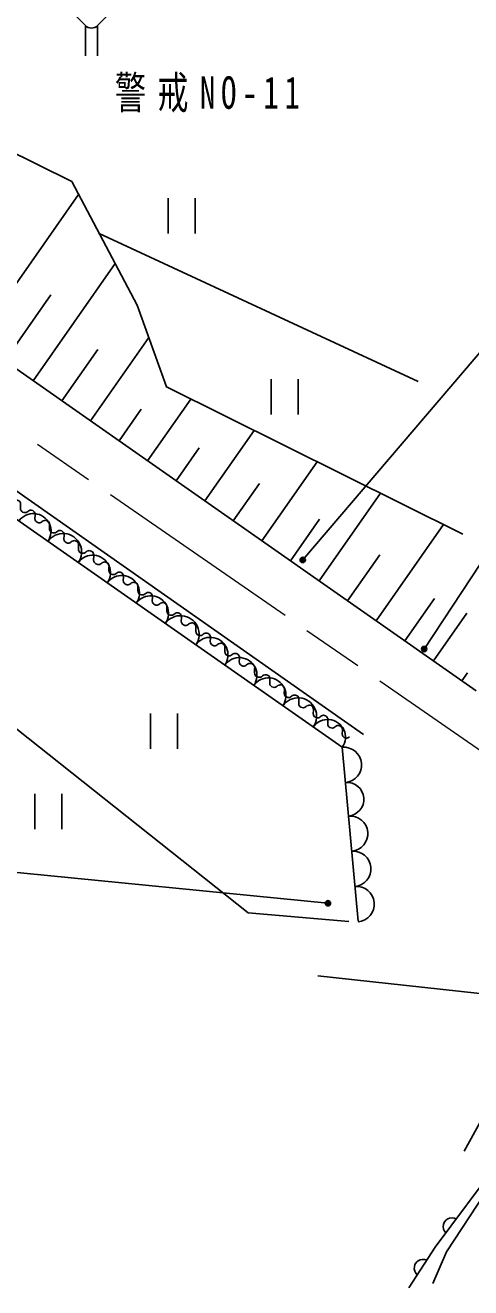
# Model space of a CAD drawing. Units: millimetres, scale not verified. Extents: x 40000 to 680000, y 20000 to 380000.
# Drawn here: x 218479 to 243642, y 246411 to 317763 of the extents above; entities that cross this region are included whole.
import ezdxf

# ---------------------------------------------------------------- set-up
doc = ezdxf.new("R2010")
doc.units = ezdxf.units.MM
doc.header["$LTSCALE"] = 1000
doc.linetypes.add('CHAIN', pattern=[18.5, 12, -1.5, 3.5, -1.5])
for name, color, linetype, lineweight in [('M-BGD', 7, 'Continuous', 25), ('M-BMK', 2, 'CHAIN', 13), ('M-STR-STRC', 7, 'Continuous', 25)]:
    doc.layers.add(name, color=color, linetype=linetype, lineweight=lineweight)
doc.styles.add('ＭＳ ゴシック', font='')
doc.styles.get('ＭＳ ゴシック').set_extended_font_data('MS Gothic')

msp = doc.modelspace()

# ---------------------------------------------------------------- linework, layer by layer
at = {"layer": 'M-BGD'}
for p, q in [((243955, 280152), (193908, 315191)), ((190691, 310556), (237593, 277686)), ((189927, 309456), (236385, 276956)), ((215703, 299932), (221495, 308205)), ((226554, 307993), (226554, 305993)), ((228074, 305993), (228074, 307993)), ((222662, 306000), (240673, 297627)), ((218932, 297672), (223566, 304292)), ((217317, 298802), (219924, 302525)), ((222160, 295411), (225457, 300120)), ((220546, 296541), (222574, 299438)), ((232378, 297765), (232378, 295765)), ((233898, 295765), (233898, 297765)), ((225389, 293150), (227831, 296639)), ((223775, 294281), (225021, 296061)), ((228618, 290890), (231401, 294865)), ((227004, 292020), (228310, 293886)), ((231847, 288629), (234971, 293091)), ((230232, 289760), (231709, 291869)), ((235076, 286369), (238540, 291317)), ((233461, 287499), (235108, 289852)), ((238305, 284108), (242110, 289543)), ((236690, 285238), (238508, 287834)), ((239919, 282978), (241589, 285363)), ((241533, 281848), (243417, 284538)), ((243148, 280717), (243454, 281155)), ((225559, 278872), (225559, 276872)), ((227079, 276872), (227079, 278872)), ((236385, 276956), (237278, 267128)), ((219025, 274327), (219025, 272327)), ((220545, 272327), (220545, 274327))]:
    msp.add_line(p, q, dxfattribs=at)
for points in [[(195546, 317551), (203851, 314685), (213405, 312734), (221109, 308933), (224808, 301947), (226451, 297325), (243196, 289004)], [(217803, 290862), (217854, 290899), (217921, 290926), (217977, 290935), (218021, 290929), (218081, 290911), (218147, 290865), (218185, 290814), (218206, 290775), (218216, 290719), (218214, 290647), (218204, 290458), (218219, 290375), (218240, 290335), (218278, 290285), (218327, 290250), (218404, 290221), (218476, 290219), (218531, 290229), (218571, 290250), (218622, 290288)], [(218622, 290288), (218672, 290325), (218740, 290351), (218795, 290361), (218840, 290355), (218900, 290336), (218966, 290291), (219003, 290240), (219025, 290200), (219034, 290145), (219033, 290073), (219023, 289884), (219037, 289801), (219059, 289761), (219096, 289710), (219145, 289676), (219222, 289646), (219294, 289645), (219350, 289654), (219389, 289676), (219440, 289713)], [(219440, 289713), (219491, 289751), (219558, 289777), (219614, 289787), (219658, 289780), (219719, 289762), (219784, 289716), (219822, 289666), (219843, 289626), (219853, 289570), (219851, 289498), (219841, 289310), (219856, 289226), (219877, 289187), (219915, 289136), (219964, 289102), (220041, 289072), (220113, 289071), (220169, 289080), (220208, 289102), (220259, 289139)], [(211703, 289044), (214877, 280454), (231064, 267596), (236754, 267103)], [(220259, 289139), (220310, 289177), (220377, 289203), (220433, 289213), (220477, 289206), (220538, 289188), (220603, 289142), (220641, 289091), (220662, 289052), (220672, 288996), (220670, 288924), (220660, 288736), (220675, 288652), (220696, 288613), (220734, 288562), (220783, 288528), (220860, 288498), (220932, 288496), (220988, 288506), (221027, 288527), (221078, 288565)], [(221078, 288565), (221129, 288603), (221196, 288629), (221252, 288639), (221296, 288632), (221356, 288614), (221422, 288568), (221459, 288517), (221481, 288478), (221491, 288422), (221489, 288350), (221479, 288162), (221494, 288078), (221515, 288039), (221552, 287988), (221602, 287953), (221679, 287924), (221751, 287922), (221806, 287932), (221846, 287953), (221896, 287991)], [(221896, 287991), (221952, 288032), (222026, 288061), (222088, 288072), (222136, 288065), (222203, 288045), (222275, 287994), (222316, 287938), (222340, 287895), (222351, 287834), (222349, 287754), (222338, 287547), (222354, 287455), (222377, 287412), (222419, 287356), (222473, 287318), (222557, 287286), (222637, 287284), (222698, 287294), (222741, 287318), (222797, 287359)], [(222797, 287359), (222848, 287397), (222915, 287423), (222971, 287433), (223015, 287426), (223076, 287408), (223141, 287362), (223179, 287311), (223200, 287272), (223210, 287216), (223208, 287144), (223198, 286956), (223213, 286872), (223234, 286833), (223272, 286782), (223321, 286748), (223398, 286718), (223470, 286716), (223526, 286726), (223565, 286747), (223616, 286785)], [(223616, 286785), (223667, 286823), (223734, 286849), (223790, 286859), (223834, 286852), (223894, 286834), (223960, 286788), (223998, 286737), (224019, 286698), (224029, 286642), (224027, 286570), (224017, 286382), (224032, 286298), (224053, 286259), (224090, 286208), (224140, 286173), (224217, 286144), (224289, 286142), (224344, 286152), (224384, 286173), (224435, 286211)], [(224435, 286211), (224485, 286249), (224553, 286275), (224608, 286284), (224653, 286278), (224713, 286260), (224779, 286214), (224816, 286163), (224838, 286124), (224847, 286068), (224846, 285996), (224836, 285807), (224850, 285724), (224872, 285685), (224909, 285634), (224958, 285599), (225035, 285570), (225107, 285568), (225163, 285578), (225202, 285599), (225253, 285637)], [(225253, 285637), (225304, 285674), (225371, 285701), (225427, 285710), (225471, 285704), (225532, 285686), (225597, 285640), (225635, 285589), (225656, 285550), (225666, 285494), (225664, 285422), (225654, 285233), (225669, 285150), (225690, 285110), (225728, 285060), (225777, 285025), (225854, 284996), (225926, 284994), (225982, 285004), (226021, 285025), (226072, 285063)], [(226072, 285063), (226123, 285100), (226190, 285126), (226246, 285136), (226290, 285130), (226351, 285111), (226416, 285065), (226454, 285015), (226475, 284975), (226485, 284920), (226483, 284848), (226473, 284659), (226488, 284576), (226509, 284536), (226547, 284485), (226596, 284451), (226673, 284421), (226745, 284420), (226801, 284429), (226840, 284451), (226891, 284488)], [(226891, 284488), (226942, 284526), (227009, 284552), (227064, 284562), (227109, 284555), (227169, 284537), (227235, 284491), (227272, 284440), (227294, 284401), (227304, 284345), (227302, 284273), (227292, 284085), (227306, 284001), (227328, 283962), (227365, 283911), (227415, 283877), (227491, 283847), (227564, 283845), (227619, 283855), (227659, 283877), (227709, 283914)], [(227709, 283914), (227760, 283952), (227827, 283978), (227883, 283988), (227927, 283981), (227988, 283963), (228054, 283917), (228091, 283866), (228112, 283827), (228122, 283771), (228121, 283699), (228111, 283511), (228125, 283427), (228146, 283388), (228184, 283337), (228233, 283303), (228310, 283273), (228382, 283271), (228438, 283281), (228477, 283302), (228528, 283340)], [(228528, 283340), (228579, 283378), (228646, 283404), (228702, 283414), (228746, 283407), (228807, 283389), (228872, 283343), (228910, 283292), (228931, 283253), (228941, 283197), (228939, 283125), (228929, 282937), (228944, 282853), (228965, 282814), (229003, 282763), (229052, 282728), (229129, 282699), (229201, 282697), (229257, 282707), (229296, 282728), (229347, 282766)], [(229347, 282766), (229398, 282803), (229465, 282830), (229521, 282839), (229565, 282833), (229625, 282815), (229691, 282769), (229729, 282718), (229750, 282679), (229760, 282623), (229758, 282551), (229748, 282362), (229763, 282279), (229784, 282239), (229822, 282189), (229871, 282154), (229948, 282125), (230020, 282123), (230075, 282133), (230115, 282154), (230166, 282192)], [(230166, 282192), (230216, 282229), (230284, 282255), (230339, 282265), (230384, 282259), (230444, 282241), (230510, 282195), (230547, 282144), (230569, 282104), (230578, 282049), (230577, 281977), (230567, 281788), (230581, 281705), (230603, 281665), (230640, 281614), (230689, 281580), (230766, 281550), (230838, 281549), (230894, 281559), (230934, 281580), (230984, 281617)], [(230984, 281617), (231040, 281659), (231114, 281688), (231175, 281698), (231224, 281691), (231291, 281671), (231363, 281621), (231404, 281565), (231428, 281522), (231438, 281460), (231437, 281381), (231426, 281174), (231442, 281082), (231465, 281038), (231506, 280983), (231561, 280945), (231645, 280912), (231725, 280910), (231786, 280921), (231829, 280944), (231885, 280986)], [(231885, 280986), (231936, 281023), (232003, 281050), (232059, 281059), (232103, 281053), (232164, 281035), (232229, 280989), (232267, 280938), (232288, 280899), (232298, 280843), (232296, 280771), (232286, 280582), (232301, 280499), (232322, 280460), (232360, 280409), (232409, 280374), (232486, 280345), (232558, 280343), (232614, 280353), (232653, 280374), (232704, 280412)], [(232704, 280412), (232755, 280449), (232822, 280475), (232877, 280485), (232922, 280479), (232982, 280461), (233048, 280415), (233085, 280364), (233107, 280324), (233116, 280269), (233115, 280197), (233105, 280008), (233119, 279925), (233141, 279885), (233178, 279834), (233227, 279800), (233304, 279770), (233377, 279769), (233432, 279779), (233472, 279800), (233522, 279837)], [(233522, 279837), (233573, 279875), (233640, 279901), (233696, 279911), (233740, 279904), (233801, 279886), (233867, 279840), (233904, 279790), (233925, 279750), (233935, 279695), (233933, 279622), (233923, 279434), (233938, 279350), (233959, 279311), (233997, 279260), (234046, 279226), (234123, 279196), (234195, 279195), (234251, 279204), (234290, 279226), (234341, 279263)], [(234341, 279263), (234392, 279301), (234459, 279327), (234515, 279337), (234559, 279330), (234620, 279312), (234685, 279266), (234723, 279215), (234744, 279176), (234754, 279120), (234752, 279048), (234742, 278860), (234757, 278776), (234778, 278737), (234816, 278686), (234865, 278652), (234942, 278622), (235014, 278620), (235070, 278630), (235109, 278651), (235160, 278689)], [(235160, 278689), (235211, 278727), (235278, 278753), (235334, 278763), (235378, 278756), (235438, 278738), (235504, 278692), (235542, 278641), (235563, 278602), (235573, 278546), (235571, 278474), (235561, 278286), (235576, 278202), (235597, 278163), (235635, 278112), (235684, 278077), (235761, 278048), (235833, 278046), (235888, 278056), (235928, 278077), (235979, 278115)], [(235979, 278115), (236029, 278153), (236097, 278179), (236152, 278189), (236197, 278182), (236257, 278164), (236323, 278118), (236360, 278067), (236382, 278028), (236391, 277972), (236390, 277900), (236380, 277712), (236394, 277628), (236416, 277589), (236453, 277538), (236502, 277503), (236579, 277474), (236651, 277472), (236707, 277482), (236747, 277503), (236797, 277541)], [(241500, 246654), (242275, 248441), (246177, 254370), (248352, 257587), (248829, 259136), (248518, 261239), (247965, 262622), (235006, 264046)], [(240147, 246411), (241624, 248709), (245235, 253524), (246932, 256478), (247862, 258612), (248518, 261239)], [(246494, 261457), (245071, 257408), (243266, 254126)], [(242827, 250312), (242707, 250352), (242591, 250364), (242451, 250344), (242343, 250300), (242239, 250228), (242143, 250100), (242103, 249980), (242091, 249864), (242111, 249724), (242155, 249616), (242227, 249512)], [(241156, 247980), (241033, 248011), (240917, 248015), (240779, 247985), (240674, 247933), (240575, 247854), (240489, 247719), (240458, 247597), (240454, 247480), (240484, 247342), (240536, 247238), (240615, 247139)]]:
    msp.add_lwpolyline(points, dxfattribs=at)
for centre, radius, start, end in [((218934, 289164), 1000, 325.02582, 145.02582), ((220614, 287989), 1050, 325.02582, 145.02582), ((222293, 286814), 1000, 325.02582, 145.02582), ((223932, 285668), 1000, 325.02582, 145.02582), ((225571, 284521), 1000, 325.02582, 145.02582), ((227251, 283346), 1050, 325.02582, 145.02582), ((228931, 282171), 1000, 325.02582, 145.02582), ((230569, 281025), 1000, 325.02582, 145.02582), ((232208, 279878), 1000, 325.02582, 145.02582), ((233888, 278703), 1050, 325.02582, 145.02582), ((235568, 277528), 1000, 325.02582, 145.02582), ((236476, 275960), 1000, 275.19443, 95.19443), ((236652, 274018), 950, 275.19443, 95.19443), ((236829, 272076), 1000, 275.19443, 95.19443), ((237010, 270085), 1000, 275.19443, 95.19443), ((237191, 268093), 1000, 275.19443, 95.19443)]:
    msp.add_arc(centre, radius, start, end, dxfattribs=at)
at = {"layer": 'M-BMK'}
msp.add_line((192858, 312292), (249367, 273199), dxfattribs=at)
at = {"layer": 'M-STR-STRC'}
for p, q in [((218935, 320686), (221879, 317741)), ((222558, 317741), (225503, 320686)), ((221879, 317741), (221879, 316027)), ((222558, 317741), (222558, 316027)), ((234153, 287546), (259017, 316708)), ((248423, 293789), (241014, 282505)), ((205465, 271125), (235575, 268140))]:
    msp.add_line(p, q, dxfattribs=at)
for centre, radius in [((234153, 287546), 150), ((234153, 287546), 90), ((234153, 287546), 30), ((241014, 282505), 150), ((241014, 282505), 90), ((241014, 282505), 30), ((235575, 268140), 150), ((235575, 268140), 90), ((235575, 268140), 30)]:
    msp.add_circle(centre, radius, dxfattribs=at)
msp.add_arc((222219, 318081), 480, 225, 315, dxfattribs=at)

# ---------------------------------------------------------------- texts
at = {"layer": 'M-STR-STRC', "insert": (223545, 312837), "char_height": 1833, "attachment_point": 7, "style": 'ＭＳ ゴシック'}
msp.add_mtext('\\T1.37;\\W0.7;警戒NO-11', dxfattribs=at)

doc.saveas('drawing.dxf')
